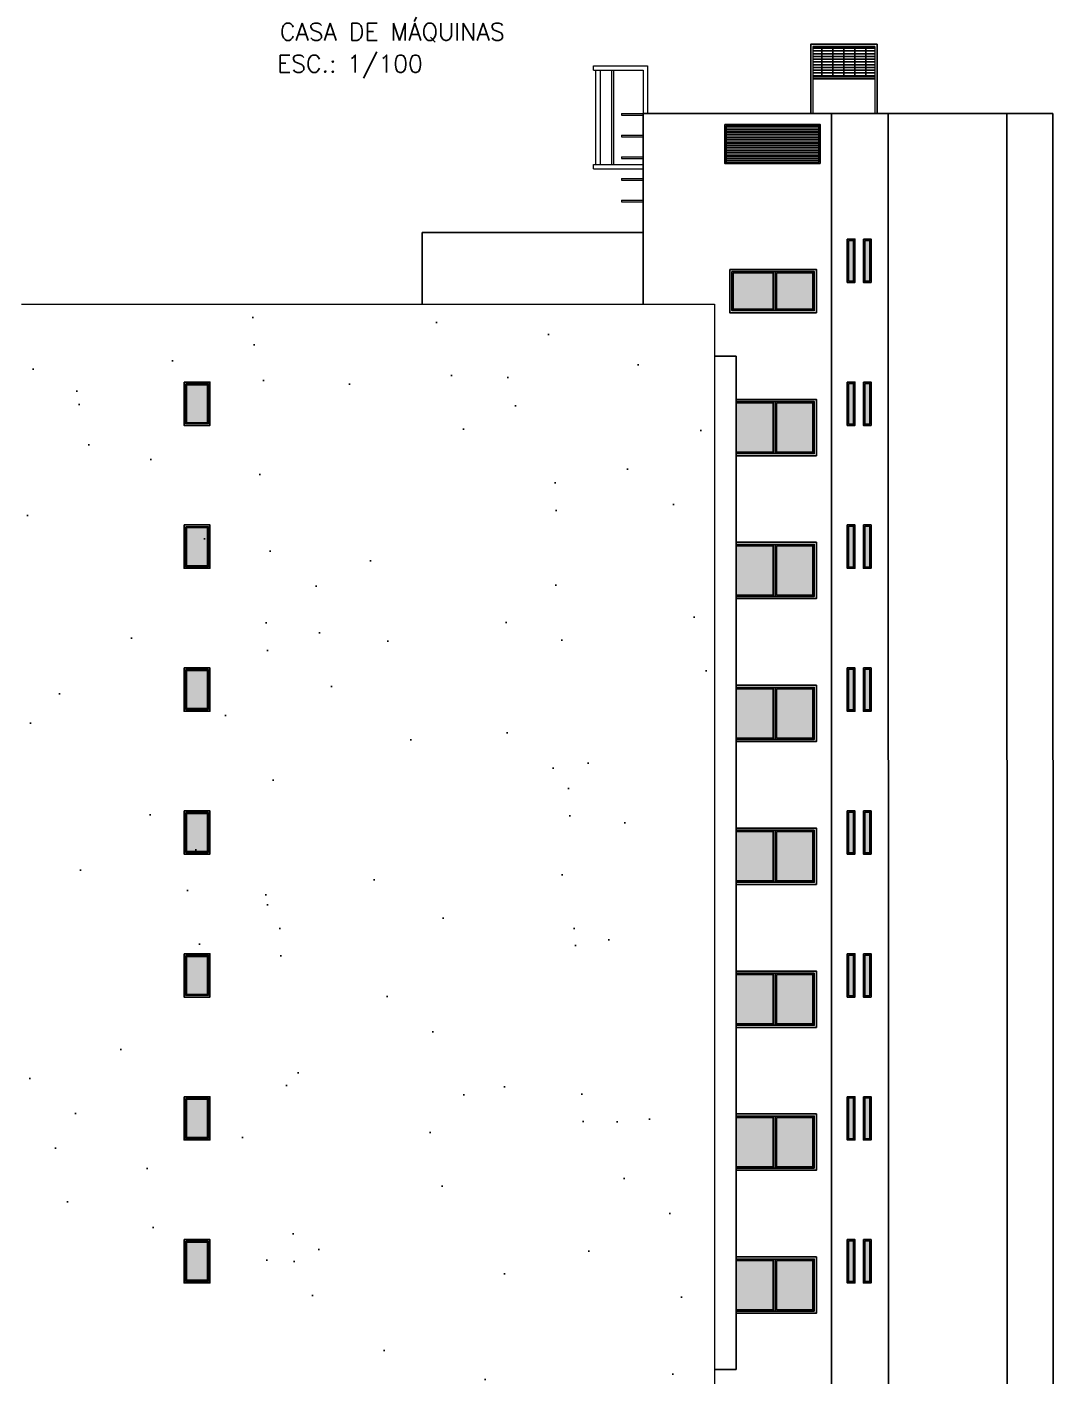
# Model space of a CAD drawing. Header units: millimetres. Extents: x 521 to 1055, y 261 to 520.
# Drawn here: x 860.25 to 883.93, y 372.43 to 403.58 of the extents above; entities that cross this region are included whole.
import ezdxf

# ---------------------------------------------------------------- set-up
doc = ezdxf.new("R2010")
doc.units = ezdxf.units.MM
doc.linetypes.add('CONTINU', pattern=[0])
doc.layers.add('0.1', color=8, linetype='Continuous', lineweight=13)
doc.styles.add('SANSSERIFBOLD', font='sasb____.pfb', dxfattribs={"width": 1.2, "height": 0.6})
doc.styles.get("Standard").update_dxf_attribs({"font": 'romans.shx'})

# ---------------------------------------------------------------- blocks, each defined once
blk = doc.blocks.new('TITU-2')
at = {"color": 1}
for p, q in [((0.01475, 0.01475), (-0.01475, -0.01475)), ((-0.03471, 0.01043), (-0.05471, 0.01043)), ((0.01475, 0.01143), (-0.03471, 0.01143)), ((0.01475, 0.00943), (-0.03471, 0.00943)), ((-0.01475, -0.00943), (0.1213, -0.00943)), ((-0.01475, -0.01143), (0.1213, -0.01143)), ((0.1413, -0.01043), (0.1213, -0.01043))]:
    blk.add_line(p, q, dxfattribs=at)
at = {"color": 7}
for p, q in [((0.01475, 0.01043), (-0.03471, 0.01043)), ((-0.01475, -0.01043), (0.1213, -0.01043))]:
    blk.add_line(p, q, dxfattribs=at)
at = {"color": 1}
blk.add_circle((0, 0), 0.01475, dxfattribs=at)
at = {"color": 4}
blk.add_text('ESC.:', height=0.004, dxfattribs=at).set_placement((0.02216, -0.02752))
at = {"color": 8, "style": 'SANSSERIFBOLD', "width": 1.2}
blk.add_attdef('FACHADA', (0.0219, -0.0054), '', height=0.006, dxfattribs=at)
at = {"color": 4}
for tag, p in [('FACHADA', (0.0228, -0.02014)), ('0/0', (0.03834, -0.02752))]:
    blk.add_attdef(tag, p, '', height=0.004, dxfattribs=at)

msp = doc.modelspace()

# ---------------------------------------------------------------- hatches: boundary and pattern name
at = {"layer": '0.1', "linetype": 'CONTINU', "lineweight": -2}
h = msp.add_hatch(dxfattribs=at)
h.set_pattern_fill('GRATE,_O', color=8, scale=0.08, double=1)
h.set_pattern_definition([(0, (295.41059, 313.17129), (0, 0.0635), []), (90, (295.4106, 313.1713), (-0.254, 2e-17), [])])
h.paths.add_polyline_path([(879.82066, 403.12771), (878.39066, 403.12771), (878.39066, 402.42771), (879.82066, 402.42771)])
at = {"layer": '0.1', "linetype": 'Continuous'}
h = msp.add_hatch(dxfattribs=at)
h.set_pattern_fill('ANSI31', color=8, scale=0.3, angle=315, style=0)
h.set_pattern_definition([(360, (852.864098, 392.362385), (2e-17, 0.0375), [])])
h.paths.add_polyline_path([(876.38459, 401.29614), (878.52459, 401.29614), (878.52459, 400.45614), (876.38459, 400.45614)])
at = {"layer": '0.1', "linetype": 'CONTINU', "lineweight": -2}
h = msp.add_hatch(color=9, dxfattribs=at)
h.paths.add_polyline_path([(879.32927, 398.64771), (879.21426, 398.64771), (879.21426, 397.70771), (879.32927, 397.70771)])
h.paths.add_polyline_path([(879.70264, 398.64771), (879.58762, 398.64771), (879.58762, 397.70771), (879.70264, 397.70771)])
h.paths.add_polyline_path([(879.32927, 395.34771), (879.21426, 395.34771), (879.21426, 394.40771), (879.32927, 394.40771)])
h.paths.add_polyline_path([(879.58762, 394.40771), (879.70264, 394.40771), (879.70264, 395.34771), (879.58762, 395.34771)])
h = msp.add_hatch(color=9, dxfattribs=at)
h.paths.add_polyline_path([(878.39066, 397.05771), (878.39066, 397.89771), (877.55066, 397.89771), (877.55066, 397.05771)])
h.paths.add_polyline_path([(877.47066, 397.89771), (876.55066, 397.89771), (876.55066, 397.05771), (877.47066, 397.05771)])
h.paths.add_polyline_path([(877.47066, 394.89771), (876.62066, 394.89771), (876.62066, 393.75771), (877.47066, 393.75771)])
h.paths.add_polyline_path([(877.55066, 393.75771), (878.39066, 393.75771), (878.39066, 394.89771), (877.55066, 394.89771)])
h = msp.add_hatch(dxfattribs=at)
h.set_pattern_fill('AR-SAND', color=8, scale=0.1, angle=315, style=0)
h.set_pattern_definition([(352.5, (-0.0316, -4.2967), (3.347535, 3.573813), [0, -3.8608, 0, -4.318, 0, -4.1275]), (322.5, (-0.0316, -4.297), (8.24733, 1.89011), [0, -2.0828, 0, -3.4798, 0, -1.3335]), (282.5, (-2.2408, -2.0876), (5.603323, -5.582998), [0, -1.27, 0, -4.572, 0, -5.969]), (272.5, (-2.241, -2.0876), (6.97551, -3.82281), [0, -0.635, 0, -2.9972, 0, -3.429])])
h.paths.add_polyline_path([(876.12066, 397.17771), (860.12066, 397.17771), (860.12066, 369.27771), (876.12066, 369.27771)])
h.paths.add_polyline_path([(864.47066, 384.47771), (863.87066, 384.47771), (863.87066, 385.47771), (864.47066, 385.47771)], flags=16)
h.paths.add_polyline_path([(864.43066, 384.51771), (863.91066, 384.51771), (863.91066, 385.43771), (864.43066, 385.43771)], flags=0)
h.paths.add_polyline_path([(864.47066, 382.17771), (864.47066, 381.17771), (863.87066, 381.17771), (863.87066, 382.17771)], flags=16)
h.paths.add_polyline_path([(864.43066, 382.13771), (864.43066, 381.21771), (863.91066, 381.21771), (863.91066, 382.13771)], flags=0)
h.paths.add_polyline_path([(864.47066, 387.77771), (863.87066, 387.77771), (863.87066, 388.77771), (864.47066, 388.77771)], flags=16)
h.paths.add_polyline_path([(864.43066, 387.81771), (863.91066, 387.81771), (863.91066, 388.73771), (864.43066, 388.73771)], flags=0)
h.paths.add_polyline_path([(864.47066, 378.87771), (864.47066, 377.87771), (863.87066, 377.87771), (863.87066, 378.87771)], flags=16)
h.paths.add_polyline_path([(864.43066, 378.83771), (864.43066, 377.91771), (863.91066, 377.91771), (863.91066, 378.83771)], flags=0)
h.paths.add_polyline_path([(864.47066, 391.07771), (863.87066, 391.07771), (863.87066, 392.07771), (864.47066, 392.07771)], flags=16)
h.paths.add_polyline_path([(864.43066, 391.11771), (863.91066, 391.11771), (863.91066, 392.03771), (864.43066, 392.03771)], flags=0)
h.paths.add_polyline_path([(864.47066, 375.57771), (864.47066, 374.57771), (863.87066, 374.57771), (863.87066, 375.57771)], flags=16)
h.paths.add_polyline_path([(864.43066, 375.53771), (864.43066, 374.61771), (863.91066, 374.61771), (863.91066, 375.53771)], flags=0)
h.paths.add_polyline_path([(864.47066, 394.37771), (863.87066, 394.37771), (863.87066, 395.37771), (864.47066, 395.37771)], flags=16)
h.paths.add_polyline_path([(864.43066, 394.41771), (863.91066, 394.41771), (863.91066, 395.33771), (864.43066, 395.33771)], flags=0)
h.paths.add_polyline_path([(864.47066, 372.27771), (864.47066, 371.27771), (863.87066, 371.27771), (863.87066, 372.27771)], flags=16)
h.paths.add_polyline_path([(864.43066, 372.23771), (864.43066, 371.31771), (863.91066, 371.31771), (863.91066, 372.23771)], flags=0)
h = msp.add_hatch(color=9, dxfattribs=at)
h.paths.add_polyline_path([(863.93066, 394.43771), (864.41066, 394.43771), (864.41066, 395.31771), (863.93066, 395.31771)])
h.paths.add_polyline_path([(863.93066, 392.01771), (863.93066, 391.13771), (864.41066, 391.13771), (864.41066, 392.01771)])
h = msp.add_hatch(color=9, dxfattribs=at)
h.paths.add_polyline_path([(877.47066, 391.59771), (876.62066, 391.59771), (876.62066, 390.45771), (877.47066, 390.45771)])
h.paths.add_polyline_path([(878.39066, 391.59771), (877.55066, 391.59771), (877.55066, 390.45771), (878.39066, 390.45771)])
h.paths.add_polyline_path([(877.47066, 388.29771), (876.62066, 388.29771), (876.62066, 387.15771), (877.47066, 387.15771)])
h.paths.add_polyline_path([(878.39066, 388.29771), (877.55066, 388.29771), (877.55066, 387.15771), (878.39066, 387.15771)])
h.paths.add_polyline_path([(877.47066, 384.99771), (876.62066, 384.99771), (876.62066, 383.85771), (877.47066, 383.85771)])
h.paths.add_polyline_path([(878.39066, 384.99771), (877.55066, 384.99771), (877.55066, 383.85771), (878.39066, 383.85771)])
h.paths.add_polyline_path([(879.32927, 385.44771), (879.21426, 385.44771), (879.21426, 384.50771), (879.32927, 384.50771)])
h.paths.add_polyline_path([(879.70264, 385.44771), (879.58762, 385.44771), (879.58762, 384.50771), (879.70264, 384.50771)])
h.paths.add_polyline_path([(879.32927, 388.74771), (879.21426, 388.74771), (879.21426, 387.80771), (879.32927, 387.80771)])
h.paths.add_polyline_path([(879.70264, 388.74771), (879.58762, 388.74771), (879.58762, 387.80771), (879.70264, 387.80771)])
h.paths.add_polyline_path([(879.32927, 392.04771), (879.21426, 392.04771), (879.21426, 391.10771), (879.32927, 391.10771)])
h.paths.add_polyline_path([(879.70264, 392.04771), (879.58762, 392.04771), (879.58762, 391.10771), (879.70264, 391.10771)])
h = msp.add_hatch(color=9, dxfattribs=at)
h.paths.add_polyline_path([(864.41066, 388.71771), (863.93066, 388.71771), (863.93066, 387.83771), (864.41066, 387.83771)])
h.paths.add_polyline_path([(864.41066, 385.41771), (863.93066, 385.41771), (863.93066, 384.53771), (864.41066, 384.53771)])
h.paths.add_polyline_path([(864.41066, 382.11771), (863.93066, 382.11771), (863.93066, 381.23771), (864.41066, 381.23771)])
h.paths.add_polyline_path([(864.41066, 378.81771), (863.93066, 378.81771), (863.93066, 377.93771), (864.41066, 377.93771)])
h.paths.add_polyline_path([(864.41066, 375.51771), (863.93066, 375.51771), (863.93066, 374.63771), (864.41066, 374.63771)])
h.paths.add_polyline_path([(863.93066, 371.33771), (864.41066, 371.33771), (864.41066, 372.21771), (863.93066, 372.21771)])
h = msp.add_hatch(color=9, dxfattribs=at)
h.paths.add_polyline_path([(877.47066, 381.69771), (876.62066, 381.69771), (876.62066, 380.55771), (877.47066, 380.55771)])
h.paths.add_polyline_path([(878.39066, 381.69771), (877.55066, 381.69771), (877.55066, 380.55771), (878.39066, 380.55771)])
h.paths.add_polyline_path([(877.47066, 378.39771), (876.62066, 378.39771), (876.62066, 377.25771), (877.47066, 377.25771)])
h.paths.add_polyline_path([(878.39066, 378.39771), (877.55066, 378.39771), (877.55066, 377.25771), (878.39066, 377.25771)])
h.paths.add_polyline_path([(877.47066, 375.09771), (876.62066, 375.09771), (876.62066, 373.95771), (877.47066, 373.95771)])
h.paths.add_polyline_path([(878.39066, 375.09771), (877.55066, 375.09771), (877.55066, 373.95771), (878.39066, 373.95771)])
h.paths.add_polyline_path([(879.32927, 375.54771), (879.21426, 375.54771), (879.21426, 374.60771), (879.32927, 374.60771)])
h.paths.add_polyline_path([(879.32927, 378.84771), (879.21426, 378.84771), (879.21426, 377.90771), (879.32927, 377.90771)])
h.paths.add_polyline_path([(879.32927, 382.14771), (879.21426, 382.14771), (879.21426, 381.20771), (879.32927, 381.20771)])
h.paths.add_polyline_path([(879.70264, 382.14771), (879.58762, 382.14771), (879.58762, 381.20771), (879.70264, 381.20771)])
h.paths.add_polyline_path([(879.70264, 378.84771), (879.58762, 378.84771), (879.58762, 377.90771), (879.70264, 377.90771)])
h.paths.add_polyline_path([(879.70264, 375.54771), (879.58762, 375.54771), (879.58762, 374.60771), (879.70264, 374.60771)])

# ---------------------------------------------------------------- linework, layer by layer
at = {"layer": '0.1', "color": 8}
for p, q in [((878.39066, 403.12771), (878.39066, 401.57754)), ((879.82066, 403.12771), (879.82066, 401.57749)), ((873.32119, 402.5777), (873.32119, 402.6777)), ((873.32119, 402.6777), (874.57119, 402.6777)), ((873.32119, 402.5777), (873.32119, 402.6777)), ((873.32119, 402.5777), (874.47119, 402.5777)), ((873.37119, 402.5777), (873.37119, 400.40018)), ((873.47781, 402.5777), (873.47781, 400.40018)), ((873.73879, 402.5777), (873.73878, 400.40018)), ((873.78879, 402.5777), (873.78878, 400.40018)), ((874.47119, 402.5777), (874.47119, 401.57771)), ((874.57119, 402.6777), (874.57119, 401.57771)), ((873.97119, 401.57771), (873.97119, 401.53771)), ((873.97119, 401.57771), (874.47119, 401.57771)), ((873.97119, 401.53771), (874.47119, 401.53771)), ((873.97119, 401.07771), (873.97119, 401.03771)), ((873.97119, 401.07771), (874.47119, 401.07771)), ((873.97119, 401.03771), (874.47119, 401.03771)), ((873.97119, 400.57771), (873.97119, 400.53771)), ((873.97119, 400.57771), (874.47119, 400.57771)), ((873.32119, 400.30018), (873.32119, 400.40018)), ((873.32119, 400.30018), (873.32119, 400.40018)), ((873.32119, 400.40018), (874.47119, 400.40018)), ((873.32119, 400.30018), (874.47119, 400.30018)), ((873.97119, 400.53771), (874.47119, 400.53771)), ((873.97119, 400.07771), (873.97119, 400.03771)), ((873.97119, 400.07771), (874.47119, 400.07771)), ((873.97119, 400.03771), (874.47119, 400.03771)), ((873.97119, 399.57771), (874.47119, 399.57771)), ((873.97119, 399.57771), (873.97119, 399.53771)), ((873.97119, 399.53771), (874.47119, 399.53771))]:
    msp.add_line(p, q, dxfattribs=at)
at = {"layer": '0.1', "color": 8, "linetype": 'CONTINU', "lineweight": -2}
for p, q in [((878.39066, 403.12771), (879.82066, 403.12771)), ((878.39066, 402.42771), (879.82066, 402.42771)), ((878.39066, 402.37771), (879.82066, 402.37771)), ((880.1303, 401.57771), (883.93066, 401.57771)), ((882.87066, 401.57771), (882.87339, 367.47771)), ((883.93066, 401.57771), (883.93339, 367.47771)), ((869.37066, 397.17771), (869.37066, 398.82771)), ((869.37066, 397.17771), (869.37119, 398.82771)), ((869.37119, 398.82771), (874.47119, 398.82771)), ((877.47066, 397.92771), (877.47066, 397.02771)), ((877.52066, 397.92771), (877.52066, 397.02771)), ((876.62066, 395.97771), (876.12066, 395.97771)), ((876.62066, 395.97771), (876.62066, 372.57771)), ((877.47066, 394.92771), (877.47066, 393.72771)), ((877.52066, 394.92771), (877.52066, 393.72771)), ((877.47066, 391.62771), (877.47066, 390.42771)), ((877.52066, 391.62771), (877.52066, 390.42771)), ((877.47066, 388.32771), (877.47066, 387.12771)), ((877.52066, 388.32771), (877.52066, 387.12771)), ((877.47066, 385.02771), (877.47066, 383.82771)), ((877.52066, 385.02771), (877.52066, 383.82771)), ((877.47066, 381.72771), (877.47066, 380.52771)), ((877.52066, 381.72771), (877.52066, 380.52771)), ((877.47066, 378.42771), (877.47066, 377.22771)), ((877.52066, 378.42771), (877.52066, 377.22771)), ((877.47066, 375.12771), (877.47066, 373.92771)), ((877.52066, 375.12771), (877.52066, 373.92771)), ((876.12066, 372.57771), (876.62066, 372.57771))]:
    msp.add_line(p, q, dxfattribs=at)
at = {"layer": '0.1', "color": 254, "linetype": 'CONTINU', "lineweight": -2}
for p, q in [((874.47119, 398.82771), (874.47119, 401.57771)), ((874.47119, 401.57771), (880.1303, 401.57747)), ((878.82066, 369.57771), (878.82068, 401.57753)), ((880.1303, 401.57771), (880.13303, 369.57771)), ((874.47119, 398.82771), (874.47119, 397.17771))]:
    msp.add_line(p, q, dxfattribs=at)
at = {"layer": '0.1', "color": 7}
for p, q in [((860.12066, 397.17771), (876.12066, 397.17771)), ((876.12066, 397.17771), (876.12066, 369.27771))]:
    msp.add_line(p, q, dxfattribs=at)
at = {"layer": '0.1', "color": 8, "linetype": 'CONTINU', "lineweight": -2}
for points in [[(879.87066, 401.57771), (879.87066, 403.17771), (878.34066, 403.17771), (878.34066, 401.57771)], [(877.47066, 397.05771), (876.55066, 397.05771), (876.55066, 397.89771), (877.47066, 397.89771)], [(876.62066, 394.97771), (878.47066, 394.97771), (878.47066, 393.67771), (876.62066, 393.67771)], [(876.62066, 394.92771), (878.42066, 394.92771), (878.42066, 393.72771), (876.62066, 393.72771)], [(876.62066, 394.89771), (877.47066, 394.89771)], [(877.47066, 393.75771), (876.62066, 393.75771)], [(876.62066, 391.67771), (878.47066, 391.67771), (878.47066, 390.37771), (876.62066, 390.37771)], [(876.62066, 391.62771), (878.42066, 391.62771), (878.42066, 390.42771), (876.62066, 390.42771)], [(876.62066, 391.59771), (877.47066, 391.59771)], [(877.47066, 390.45771), (876.62066, 390.45771)], [(876.62066, 388.37771), (878.47066, 388.37771), (878.47066, 387.07771), (876.62066, 387.07771)], [(876.62066, 388.32771), (878.42066, 388.32771), (878.42066, 387.12771), (876.62066, 387.12771)], [(876.62066, 388.29771), (877.47066, 388.29771)], [(877.47066, 387.15771), (876.62066, 387.15771)], [(876.62066, 385.07771), (878.47066, 385.07771), (878.47066, 383.77771), (876.62066, 383.77771)], [(876.62066, 385.02771), (878.42066, 385.02771), (878.42066, 383.82771), (876.62066, 383.82771)], [(876.62066, 384.99771), (877.47066, 384.99771)], [(877.47066, 383.85771), (876.62066, 383.85771)], [(876.62066, 381.77771), (878.47066, 381.77771), (878.47066, 380.47771), (876.62066, 380.47771)], [(876.62066, 381.72771), (878.42066, 381.72771), (878.42066, 380.52771), (876.62066, 380.52771)], [(876.62066, 381.69771), (877.47066, 381.69771)], [(877.47066, 380.55771), (876.62066, 380.55771)], [(876.62066, 378.47771), (878.47066, 378.47771), (878.47066, 377.17771), (876.62066, 377.17771)], [(876.62066, 378.42771), (878.42066, 378.42771), (878.42066, 377.22771), (876.62066, 377.22771)], [(876.62066, 378.39771), (877.47066, 378.39771)], [(877.47066, 377.25771), (876.62066, 377.25771)], [(876.62066, 375.17771), (878.47066, 375.17771), (878.47066, 373.87771), (876.62066, 373.87771)], [(876.62066, 375.12771), (878.42066, 375.12771), (878.42066, 373.92771), (876.62066, 373.92771)], [(876.62066, 375.09771), (877.47066, 375.09771)], [(877.47066, 373.95771), (876.62066, 373.95771)]]:
    msp.add_lwpolyline(points, dxfattribs=at)
for points in [[(876.35459, 401.32614), (878.55459, 401.32614), (878.55459, 400.42614), (876.35459, 400.42614)], [(876.38459, 401.29614), (878.52459, 401.29614), (878.52459, 400.45614), (876.38459, 400.45614)], [(879.18426, 398.67771), (879.35927, 398.67771), (879.35927, 397.67771), (879.18426, 397.67771)], [(879.21426, 398.64771), (879.32927, 398.64771), (879.32927, 397.70771), (879.21426, 397.70771)], [(879.55762, 398.67771), (879.73264, 398.67771), (879.73264, 397.67771), (879.55762, 397.67771)], [(879.58762, 398.64771), (879.70264, 398.64771), (879.70264, 397.70771), (879.58762, 397.70771)], [(876.47066, 397.97771), (878.47066, 397.97771), (878.47066, 396.97771), (876.47066, 396.97771)], [(876.52066, 397.92771), (878.42066, 397.92771), (878.42066, 397.02771), (876.52066, 397.02771)], [(877.55066, 397.89771), (878.39066, 397.89771), (878.39066, 397.05771), (877.55066, 397.05771)], [(863.87066, 395.37771), (864.47066, 395.37771), (864.47066, 394.37771), (863.87066, 394.37771)], [(863.91066, 395.33771), (864.43066, 395.33771), (864.43066, 394.41771), (863.91066, 394.41771)], [(863.93066, 395.31771), (864.41066, 395.31771), (864.41066, 394.43771), (863.93066, 394.43771)], [(879.18426, 395.37771), (879.35927, 395.37771), (879.35927, 394.37771), (879.18426, 394.37771)], [(879.21426, 395.34771), (879.32927, 395.34771), (879.32927, 394.40771), (879.21426, 394.40771)], [(879.55762, 395.37771), (879.73264, 395.37771), (879.73264, 394.37771), (879.55762, 394.37771)], [(879.58762, 395.34771), (879.70264, 395.34771), (879.70264, 394.40771), (879.58762, 394.40771)], [(877.55066, 394.89771), (878.39066, 394.89771), (878.39066, 393.75771), (877.55066, 393.75771)], [(863.87066, 392.07771), (864.47066, 392.07771), (864.47066, 391.07771), (863.87066, 391.07771)], [(863.91066, 392.03771), (864.43066, 392.03771), (864.43066, 391.11771), (863.91066, 391.11771)], [(863.93066, 392.01771), (864.41066, 392.01771), (864.41066, 391.13771), (863.93066, 391.13771)], [(879.18426, 392.07771), (879.35927, 392.07771), (879.35927, 391.07771), (879.18426, 391.07771)], [(879.18426, 392.07771), (879.35927, 392.07771), (879.35927, 391.07771), (879.18426, 391.07771)], [(879.21426, 392.04771), (879.32927, 392.04771), (879.32927, 391.10771), (879.21426, 391.10771)], [(879.21426, 392.04771), (879.32927, 392.04771), (879.32927, 391.10771), (879.21426, 391.10771)], [(879.55762, 392.07771), (879.73264, 392.07771), (879.73264, 391.07771), (879.55762, 391.07771)], [(879.55762, 392.07771), (879.73264, 392.07771), (879.73264, 391.07771), (879.55762, 391.07771)], [(879.58762, 392.04771), (879.70264, 392.04771), (879.70264, 391.10771), (879.58762, 391.10771)], [(879.58762, 392.04771), (879.70264, 392.04771), (879.70264, 391.10771), (879.58762, 391.10771)], [(877.55066, 391.59771), (878.39066, 391.59771), (878.39066, 390.45771), (877.55066, 390.45771)], [(863.87066, 388.77771), (864.47066, 388.77771), (864.47066, 387.77771), (863.87066, 387.77771)], [(879.18426, 388.77771), (879.35927, 388.77771), (879.35927, 387.77771), (879.18426, 387.77771)], [(879.21426, 388.74771), (879.32927, 388.74771), (879.32927, 387.80771), (879.21426, 387.80771)], [(879.55762, 388.77771), (879.73264, 388.77771), (879.73264, 387.77771), (879.55762, 387.77771)], [(879.58762, 388.74771), (879.70264, 388.74771), (879.70264, 387.80771), (879.58762, 387.80771)], [(863.91066, 388.73771), (864.43066, 388.73771), (864.43066, 387.81771), (863.91066, 387.81771)], [(863.93066, 388.71771), (864.41066, 388.71771), (864.41066, 387.83771), (863.93066, 387.83771)], [(877.55066, 388.29771), (878.39066, 388.29771), (878.39066, 387.15771), (877.55066, 387.15771)], [(863.87066, 385.47771), (864.47066, 385.47771), (864.47066, 384.47771), (863.87066, 384.47771)], [(863.91066, 385.43771), (864.43066, 385.43771), (864.43066, 384.51771), (863.91066, 384.51771)], [(863.93066, 385.41771), (864.41066, 385.41771), (864.41066, 384.53771), (863.93066, 384.53771)], [(879.18426, 385.47771), (879.35927, 385.47771), (879.35927, 384.47771), (879.18426, 384.47771)], [(879.21426, 385.44771), (879.32927, 385.44771), (879.32927, 384.50771), (879.21426, 384.50771)], [(879.55762, 385.47771), (879.73264, 385.47771), (879.73264, 384.47771), (879.55762, 384.47771)], [(879.58762, 385.44771), (879.70264, 385.44771), (879.70264, 384.50771), (879.58762, 384.50771)], [(877.55066, 384.99771), (878.39066, 384.99771), (878.39066, 383.85771), (877.55066, 383.85771)], [(863.87066, 382.17771), (864.47066, 382.17771), (864.47066, 381.17771), (863.87066, 381.17771)], [(863.91066, 382.13771), (864.43066, 382.13771), (864.43066, 381.21771), (863.91066, 381.21771)], [(863.93066, 382.11771), (864.41066, 382.11771), (864.41066, 381.23771), (863.93066, 381.23771)], [(879.18426, 382.17771), (879.35927, 382.17771), (879.35927, 381.17771), (879.18426, 381.17771)], [(879.21426, 382.14771), (879.32927, 382.14771), (879.32927, 381.20771), (879.21426, 381.20771)], [(879.55762, 382.17771), (879.73264, 382.17771), (879.73264, 381.17771), (879.55762, 381.17771)], [(879.58762, 382.14771), (879.70264, 382.14771), (879.70264, 381.20771), (879.58762, 381.20771)], [(877.55066, 381.69771), (878.39066, 381.69771), (878.39066, 380.55771), (877.55066, 380.55771)], [(863.87066, 378.87771), (864.47066, 378.87771), (864.47066, 377.87771), (863.87066, 377.87771)], [(863.91066, 378.83771), (864.43066, 378.83771), (864.43066, 377.91771), (863.91066, 377.91771)], [(863.93066, 378.81771), (864.41066, 378.81771), (864.41066, 377.93771), (863.93066, 377.93771)], [(879.18426, 378.87771), (879.35927, 378.87771), (879.35927, 377.87771), (879.18426, 377.87771)], [(879.21426, 378.84771), (879.32927, 378.84771), (879.32927, 377.90771), (879.21426, 377.90771)], [(879.55762, 378.87771), (879.73264, 378.87771), (879.73264, 377.87771), (879.55762, 377.87771)], [(879.58762, 378.84771), (879.70264, 378.84771), (879.70264, 377.90771), (879.58762, 377.90771)], [(877.55066, 378.39771), (878.39066, 378.39771), (878.39066, 377.25771), (877.55066, 377.25771)], [(863.87066, 375.57771), (864.47066, 375.57771), (864.47066, 374.57771), (863.87066, 374.57771)], [(863.91066, 375.53771), (864.43066, 375.53771), (864.43066, 374.61771), (863.91066, 374.61771)], [(863.93066, 375.51771), (864.41066, 375.51771), (864.41066, 374.63771), (863.93066, 374.63771)], [(879.18426, 375.57771), (879.35927, 375.57771), (879.35927, 374.57771), (879.18426, 374.57771)], [(879.21426, 375.54771), (879.32927, 375.54771), (879.32927, 374.60771), (879.21426, 374.60771)], [(879.55762, 375.57771), (879.73264, 375.57771), (879.73264, 374.57771), (879.55762, 374.57771)], [(879.58762, 375.54771), (879.70264, 375.54771), (879.70264, 374.60771), (879.58762, 374.60771)], [(877.55066, 375.09771), (878.39066, 375.09771), (878.39066, 373.95771), (877.55066, 373.95771)]]:
    msp.add_lwpolyline(points, close=True, dxfattribs=at)

# ---------------------------------------------------------------- block references
at = {"layer": '0.1', "color": 8}
ref = msp.add_blockref('TITU-2', (863.80307, 405.28007), dxfattribs=dict(at, xscale=100, yscale=100, zscale=100))
ref.add_attrib('FACHADA', 'PLANTA BAIXA', (865.99307, 404.74007), dxfattribs={"layer": '0', "color": 8, "height": 0.6, "style": 'SANSSERIFBOLD', "width": 1.2})
ref.add_attrib('0/0', '1/100', (867.63736, 402.52797), dxfattribs={"layer": '0', "color": 4, "height": 0.4})
ref.add_attrib('FACHADA', 'CASA DE MÁQUINAS', (866.08258, 403.26634), dxfattribs={"layer": '0', "color": 4, "height": 0.4})

doc.saveas('drawing.dxf')
